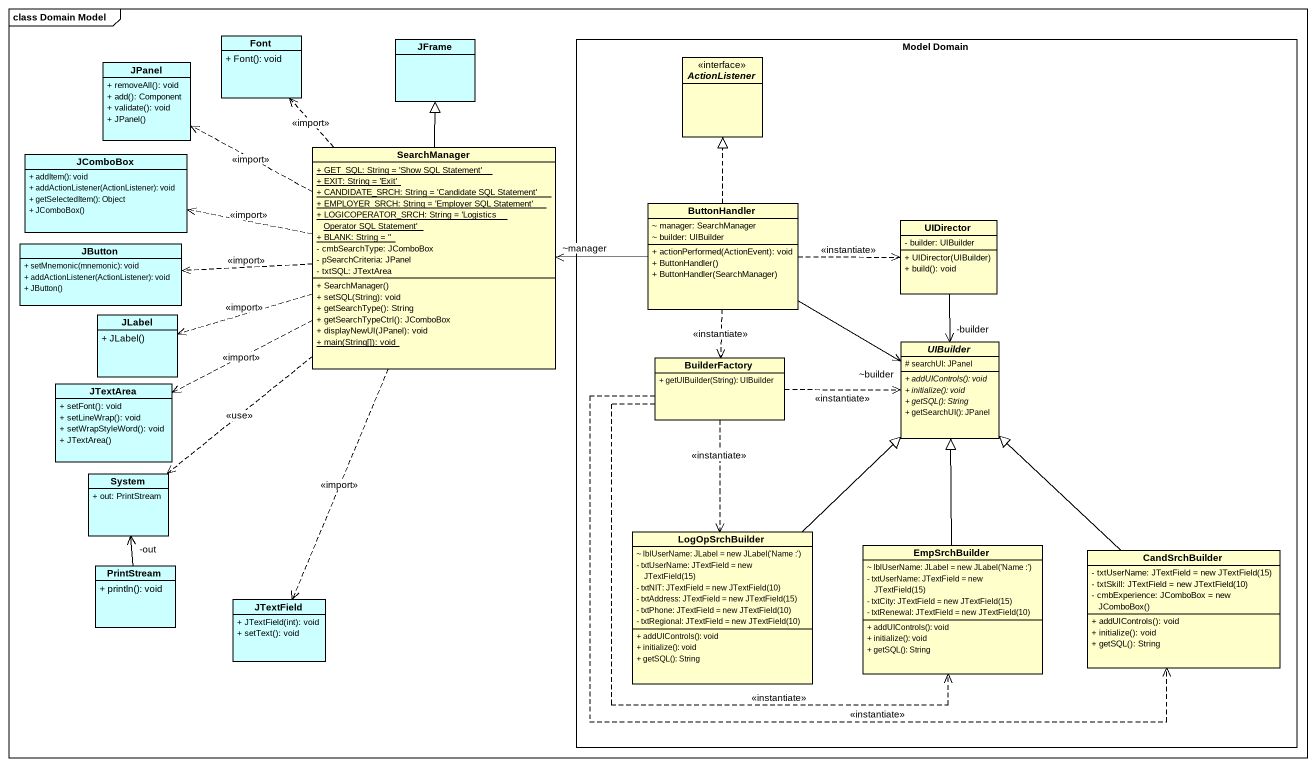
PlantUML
@startuml
mainframe class Domain Model
hide circle
hide empty members
skinparam classAttributeIconSize 0
class Font #CCFFFF {
  + Font(): void
}
class JFrame #CCFFFF
rectangle "Model Domain" as Model_Domain {
  interface ActionListener
  class ButtonHandler {
    ~ manager: SearchManager
    ~ builder: UIBuilder
    + actionPerformed(ActionEvent): void
    + ButtonHandler()
    + ButtonHandler(SearchManager)
  }
  class UIDirector {
    - builder: UIBuilder
    + UIDirector(UIBuilder)
    + build(): void
  }
  class BuilderFactory {
    + getUIBuilder(String): UIBuilder
  }
  abstract class UIBuilder {
    # searchUI: JPanel
    {abstract} + addUIControls(): void
    {abstract} + initialize(): void
    {abstract} + getSQL(): String
    + getSearchUI(): JPanel
  }
  class LogOpSrchBuilder {
    {field} ~ lblUserName: JLabel = new JLabel('Name :')
    {field} - txtUserName: JTextField = new JTextField(15)
    {field} - txtNIT: JTextField = new JTextField(10)
    {field} - txtAddress: JTextField = new JTextField(15)
    {field} - txtPhone: JTextField = new JTextField(10)
    {field} - txtRegional: JTextField = new JTextField(10)
    + addUIControls(): void
    + initialize(): void
    + getSQL(): String
  }
  class EmpSrchBuilder {
    {field} ~ lblUserName: JLabel = new JLabel('Name :')
    {field} - txtUserName: JTextField = new JTextField(15)
    {field} - txtCity: JTextField = new JTextField(15)
    {field} - txtRenewal: JTextField = new JTextField(10)
    + addUIControls(): void
    + initialize(): void
    + getSQL(): String
  }
  class CandSrchBuilder {
    {field} - txtUserName: JTextField = new JTextField(15)
    {field} - txtSkill: JTextField = new JTextField(10)
    {field} - cmbExperience: JComboBox = new JComboBox()
    + addUIControls(): void
    + initialize(): void
    + getSQL(): String
  }
}
class JPanel #CCFFFF {
  + removeAll(): void
  + add(): Component
  + validate(): void
  + JPanel()
}
class JComboBox #CCFFFF {
  + addItem(): void
  + addActionListener(ActionListener): void
  + getSelectedItem(): Object
  + JComboBox()
}
class SearchManager {
  {static} + GET_SQL: String = 'Show SQL Statement'
  {static} + EXIT: String = 'Exit'
  {static} + CANDIDATE_SRCH: String = 'Candidate SQL Statement'
  {static} + EMPLOYER_SRCH: String = 'Employer SQL Statement'
  {static} + LOGICOPERATOR_SRCH: String = 'Logistics Operator SQL Statement'
  {static} + BLANK: String = ''
  - cmbSearchType: JComboBox
  - pSearchCriteria: JPanel
  - txtSQL: JTextArea
  + SearchManager()
  + setSQL(String): void
  + getSearchType(): String
  + getSearchTypeCtrl(): JComboBox
  + displayNewUI(JPanel): void
  {static} + main(String[]): void
}
class JButton #CCFFFF {
  + setMnemonic(mnemonic): void
  + addActionListener(ActionListener): void
  + JButton()
}
class JLabel #CCFFFF {
  + JLabel()
}
class JTextArea #CCFFFF {
  + setFont(): void
  + setLineWrap(): void
  + setWrapStyleWord(): void
  + JTextArea()
}
class System #CCFFFF {
  + out: PrintStream
}
class PrintStream #CCFFFF {
  + println(): void
}
class JTextField #CCFFFF {
  + JTextField(int): void
  + setText(): void
}
SearchManager .up.> Font : <<import>>
SearchManager -up-|> JFrame
SearchManager .left.> JPanel : <<import>>
SearchManager .left.> JComboBox : <<import>>
SearchManager .left.> JButton : <<import>>
SearchManager .left.> JLabel : <<import>>
SearchManager .left.> JTextArea : <<import>>
SearchManager ..> System : <<use>>
SearchManager ..> JTextField : <<import>>
ButtonHandler .up.|> ActionListener
ButtonHandler -left-> "~manager" SearchManager
ButtonHandler .right.> UIDirector : <<instantiate>>
ButtonHandler ..> BuilderFactory : <<instantiate>>
ButtonHandler -right-> "~builder" UIBuilder
UIDirector --> "-builder" UIBuilder
BuilderFactory .right.> UIBuilder : <<instantiate>>
BuilderFactory ..> LogOpSrchBuilder : <<instantiate>>
BuilderFactory ..> EmpSrchBuilder : <<instantiate>>
BuilderFactory .right.> CandSrchBuilder : <<instantiate>>
LogOpSrchBuilder -up-|> UIBuilder
PrintStream -up-> "-out" System
EmpSrchBuilder -up-|> UIBuilder
CandSrchBuilder -up-|> UIBuilder
@enduml
